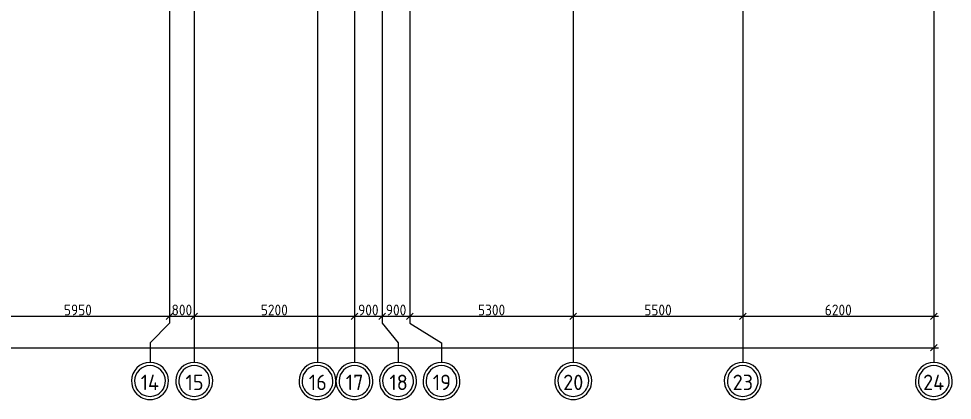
# Model space of a CAD drawing. Header units: millimetres. Extents: x -695119 to 412940, y -249585 to 622758.
# Drawn here: x -104612 to -74316, y 504638 to 517014 of the extents above; entities that cross this region are included whole.
import ezdxf

# ---------------------------------------------------------------- set-up
doc = ezdxf.new("R2010")
doc.units = ezdxf.units.MM
doc.linetypes.add('ADSK_Линия сетки', pattern=[25, 20, -2.5, 0, -2.5])
doc.layers.add('Оси', color=252, linetype='Continuous', lineweight=9)
doc.layers.add('Размеры', color=7, linetype='Continuous', lineweight=9)
doc.styles.add('GOST Common_1', font='', dxfattribs={"height": 250})
doc.styles.add('ISOCPEUR', font='isocpeur.ttf', dxfattribs={"width": 0.9, "height": 350})
doc.styles.get('GOST Common_1').set_extended_font_data('GOST type B')
doc.dimstyles.new('ADSK_Основной_3_5_мм', dxfattribs={"dimscale": 304.8, "dimtxt": 348.593412, "dimasz": 0.695866, "dimexe": 0.492126, "dimexo": 0.492126, "dimgap": 0.098425, "dimtad": 1, "dimdec": 0, "dimdsep": 46, "dimtxsty": 'ISOCPEUR', "dimblk1": 'OBLIQUE', "dimblk2": 'OBLIQUE', "dimsah": 1, "dimcen": 0.09, "dimdle": 0.492126, "dimazin": 0, "dimtfac": 1, "dimtdec": 4, "dimtix": 1, "dimtmove": 0, "dimatfit": 3, "dimfxl": 1, "dimtvp": 1, "dimtolj": 1, "dimtzin": 0, "dimlwd": 18, "dimlwe": 18, "dimarcsym": 2})

# ---------------------------------------------------------------- blocks, each defined once
blk = doc.blocks.new('Ось сетки - Круг_Ø12 мм 2-461932-План 1 этажа смеж')
at = {"layer": 'Оси', "lineweight": 20}
for radius, start, end in [(6, 360, 180), (5, 360, 180), (6, 180, 360), (5, 180, 360)]:
    blk.add_arc((0, 0), radius, start, end, dxfattribs=at)
blk = doc.blocks.new('_Oblique')
at = {"color": 0, "linetype": 'ByBlock', "lineweight": -2}
blk.add_line((-0.5, -0.5), (0.5, 0.5), dxfattribs=at)
blk = doc.blocks.new('*D506')
at = {"layer": 'Defpoints', "color": 0, "transparency": 16777216}
for p in [(-142516, 506443), (-74916, 506443), (-74916, 506343)]:
    blk.add_point(p, dxfattribs=at)
at = {"layer": 'Размеры', "color": 0, "lineweight": 18, "transparency": 16777216}
for p, q in [((-142666, 506343), (-74766, 506343)), ((-142516, 506293), (-142516, 506193)), ((-74916, 506293), (-74916, 506193))]:
    blk.add_line(p, q, dxfattribs=at)
at = {"layer": 'Размеры', "color": 0, "lineweight": 18, "transparency": 16777216, "xscale": 212.1, "yscale": 212.1, "zscale": 212.1, "rotation": 180}
blk.add_blockref('_Oblique', (-142516, 506343), dxfattribs=at)
at = {"layer": 'Размеры', "color": 0, "lineweight": 18, "transparency": 16777216, "xscale": 212.1, "yscale": 212.1, "zscale": 212.1}
blk.add_blockref('_Oblique', (-74916, 506343), dxfattribs=at)
at = {"layer": 'Размеры', "color": 0, "lineweight": 20, "transparency": 16777216, "insert": (-108716, 506548), "char_height": 350, "width": 1324.48, "attachment_point": 5, "style": 'ISOCPEUR'}
blk.add_mtext('\\A1;67600', dxfattribs=at)
blk = doc.blocks.new('*D517')
at = {"layer": 'Defpoints', "color": 0, "transparency": 16777216}
for p in [(-105666, 507462), (-99716, 507462), (-99716, 507362)]:
    blk.add_point(p, dxfattribs=at)
at = {"layer": 'Размеры', "color": 0, "lineweight": 18, "transparency": 16777216}
for p, q in [((-105816, 507362), (-99566, 507362)), ((-105666, 507312), (-105666, 507212)), ((-99716, 507312), (-99716, 507212))]:
    blk.add_line(p, q, dxfattribs=at)
at = {"layer": 'Размеры', "color": 0, "lineweight": 18, "transparency": 16777216, "xscale": 212.1, "yscale": 212.1, "zscale": 212.1, "rotation": 180}
blk.add_blockref('_Oblique', (-105666, 507362), dxfattribs=at)
at = {"layer": 'Размеры', "color": 0, "lineweight": 18, "transparency": 16777216, "xscale": 212.1, "yscale": 212.1, "zscale": 212.1}
blk.add_blockref('_Oblique', (-99716, 507362), dxfattribs=at)
at = {"layer": 'Размеры', "color": 0, "lineweight": 20, "transparency": 16777216, "insert": (-102691, 507567), "char_height": 350, "width": 1059.58, "attachment_point": 5, "style": 'ISOCPEUR'}
blk.add_mtext('\\A1;5950', dxfattribs=at)
blk = doc.blocks.new('*D518')
at = {"layer": 'Defpoints', "color": 0, "transparency": 16777216}
for p in [(-99716, 507462), (-98916, 507462), (-98916, 507362)]:
    blk.add_point(p, dxfattribs=at)
at = {"layer": 'Размеры', "color": 0, "lineweight": 18, "transparency": 16777216}
for p, q in [((-99866, 507362), (-98766, 507362)), ((-99716, 507312), (-99716, 507212)), ((-98916, 507312), (-98916, 507212))]:
    blk.add_line(p, q, dxfattribs=at)
at = {"layer": 'Размеры', "color": 0, "lineweight": 18, "transparency": 16777216, "xscale": 212.1, "yscale": 212.1, "zscale": 212.1, "rotation": 180}
blk.add_blockref('_Oblique', (-99716, 507362), dxfattribs=at)
at = {"layer": 'Размеры', "color": 0, "lineweight": 18, "transparency": 16777216, "xscale": 212.1, "yscale": 212.1, "zscale": 212.1}
blk.add_blockref('_Oblique', (-98916, 507362), dxfattribs=at)
at = {"layer": 'Размеры', "color": 0, "lineweight": 20, "transparency": 16777216, "insert": (-99316, 507567), "char_height": 350, "width": 794.69, "attachment_point": 5, "style": 'ISOCPEUR'}
blk.add_mtext('\\A1;800', dxfattribs=at)
blk = doc.blocks.new('*D519')
at = {"layer": 'Defpoints', "color": 0, "transparency": 16777216}
for p in [(-98916, 507462), (-93716, 507462), (-93716, 507362)]:
    blk.add_point(p, dxfattribs=at)
at = {"layer": 'Размеры', "color": 0, "lineweight": 18, "transparency": 16777216}
for p, q in [((-99066, 507362), (-93566, 507362)), ((-98916, 507312), (-98916, 507212)), ((-93716, 507312), (-93716, 507212))]:
    blk.add_line(p, q, dxfattribs=at)
at = {"layer": 'Размеры', "color": 0, "lineweight": 18, "transparency": 16777216, "xscale": 212.1, "yscale": 212.1, "zscale": 212.1, "rotation": 180}
blk.add_blockref('_Oblique', (-98916, 507362), dxfattribs=at)
at = {"layer": 'Размеры', "color": 0, "lineweight": 18, "transparency": 16777216, "xscale": 212.1, "yscale": 212.1, "zscale": 212.1}
blk.add_blockref('_Oblique', (-93716, 507362), dxfattribs=at)
at = {"layer": 'Размеры', "color": 0, "lineweight": 20, "transparency": 16777216, "insert": (-96316, 507567), "char_height": 350, "width": 1059.58, "attachment_point": 5, "style": 'ISOCPEUR'}
blk.add_mtext('\\A1;5200', dxfattribs=at)
blk = doc.blocks.new('*D520')
at = {"layer": 'Defpoints', "color": 0, "transparency": 16777216}
for p in [(-93716, 507462), (-92816, 507462), (-92816, 507362)]:
    blk.add_point(p, dxfattribs=at)
at = {"layer": 'Размеры', "color": 0, "lineweight": 18, "transparency": 16777216}
for p, q in [((-93866, 507362), (-92666, 507362)), ((-93716, 507312), (-93716, 507212)), ((-92816, 507312), (-92816, 507212))]:
    blk.add_line(p, q, dxfattribs=at)
at = {"layer": 'Размеры', "color": 0, "lineweight": 18, "transparency": 16777216, "xscale": 212.1, "yscale": 212.1, "zscale": 212.1, "rotation": 180}
blk.add_blockref('_Oblique', (-93716, 507362), dxfattribs=at)
at = {"layer": 'Размеры', "color": 0, "lineweight": 18, "transparency": 16777216, "xscale": 212.1, "yscale": 212.1, "zscale": 212.1}
blk.add_blockref('_Oblique', (-92816, 507362), dxfattribs=at)
at = {"layer": 'Размеры', "color": 0, "lineweight": 20, "transparency": 16777216, "insert": (-93266, 507567), "char_height": 350, "width": 794.69, "attachment_point": 5, "style": 'ISOCPEUR'}
blk.add_mtext('\\A1;900', dxfattribs=at)
blk = doc.blocks.new('*D521')
at = {"layer": 'Defpoints', "color": 0, "transparency": 16777216}
for p in [(-92816, 507462), (-91916, 507462), (-91916, 507362)]:
    blk.add_point(p, dxfattribs=at)
at = {"layer": 'Размеры', "color": 0, "lineweight": 18, "transparency": 16777216}
for p, q in [((-92966, 507362), (-91766, 507362)), ((-92816, 507312), (-92816, 507212)), ((-91916, 507312), (-91916, 507212))]:
    blk.add_line(p, q, dxfattribs=at)
at = {"layer": 'Размеры', "color": 0, "lineweight": 18, "transparency": 16777216, "xscale": 212.1, "yscale": 212.1, "zscale": 212.1, "rotation": 180}
blk.add_blockref('_Oblique', (-92816, 507362), dxfattribs=at)
at = {"layer": 'Размеры', "color": 0, "lineweight": 18, "transparency": 16777216, "xscale": 212.1, "yscale": 212.1, "zscale": 212.1}
blk.add_blockref('_Oblique', (-91916, 507362), dxfattribs=at)
at = {"layer": 'Размеры', "color": 0, "lineweight": 20, "transparency": 16777216, "insert": (-92366, 507567), "char_height": 350, "width": 794.69, "attachment_point": 5, "style": 'ISOCPEUR'}
blk.add_mtext('\\A1;900', dxfattribs=at)
blk = doc.blocks.new('*D522')
at = {"layer": 'Defpoints', "color": 0, "transparency": 16777216}
for p in [(-91916, 507462), (-86616, 507462), (-86616, 507362)]:
    blk.add_point(p, dxfattribs=at)
at = {"layer": 'Размеры', "color": 0, "lineweight": 18, "transparency": 16777216}
for p, q in [((-92066, 507362), (-86466, 507362)), ((-91916, 507312), (-91916, 507212)), ((-86616, 507312), (-86616, 507212))]:
    blk.add_line(p, q, dxfattribs=at)
at = {"layer": 'Размеры', "color": 0, "lineweight": 18, "transparency": 16777216, "xscale": 212.1, "yscale": 212.1, "zscale": 212.1, "rotation": 180}
blk.add_blockref('_Oblique', (-91916, 507362), dxfattribs=at)
at = {"layer": 'Размеры', "color": 0, "lineweight": 18, "transparency": 16777216, "xscale": 212.1, "yscale": 212.1, "zscale": 212.1}
blk.add_blockref('_Oblique', (-86616, 507362), dxfattribs=at)
at = {"layer": 'Размеры', "color": 0, "lineweight": 20, "transparency": 16777216, "insert": (-89266, 507567), "char_height": 350, "width": 1059.58, "attachment_point": 5, "style": 'ISOCPEUR'}
blk.add_mtext('\\A1;5300', dxfattribs=at)
blk = doc.blocks.new('*D523')
at = {"layer": 'Defpoints', "color": 0, "transparency": 16777216}
for p in [(-86616, 507462), (-81116, 507462), (-81116, 507362)]:
    blk.add_point(p, dxfattribs=at)
at = {"layer": 'Размеры', "color": 0, "lineweight": 18, "transparency": 16777216}
for p, q in [((-86766, 507362), (-80966, 507362)), ((-86616, 507312), (-86616, 507212)), ((-81116, 507312), (-81116, 507212))]:
    blk.add_line(p, q, dxfattribs=at)
at = {"layer": 'Размеры', "color": 0, "lineweight": 18, "transparency": 16777216, "xscale": 212.1, "yscale": 212.1, "zscale": 212.1, "rotation": 180}
blk.add_blockref('_Oblique', (-86616, 507362), dxfattribs=at)
at = {"layer": 'Размеры', "color": 0, "lineweight": 18, "transparency": 16777216, "xscale": 212.1, "yscale": 212.1, "zscale": 212.1}
blk.add_blockref('_Oblique', (-81116, 507362), dxfattribs=at)
at = {"layer": 'Размеры', "color": 0, "lineweight": 20, "transparency": 16777216, "insert": (-83866, 507567), "char_height": 350, "width": 1059.58, "attachment_point": 5, "style": 'ISOCPEUR'}
blk.add_mtext('\\A1;5500', dxfattribs=at)
blk = doc.blocks.new('*D524')
at = {"layer": 'Defpoints', "color": 0, "transparency": 16777216}
for p in [(-81116, 507462), (-74916, 507462), (-74916, 507362)]:
    blk.add_point(p, dxfattribs=at)
at = {"layer": 'Размеры', "color": 0, "lineweight": 18, "transparency": 16777216}
for p, q in [((-81266, 507362), (-74766, 507362)), ((-81116, 507312), (-81116, 507212)), ((-74916, 507312), (-74916, 507212))]:
    blk.add_line(p, q, dxfattribs=at)
at = {"layer": 'Размеры', "color": 0, "lineweight": 18, "transparency": 16777216, "xscale": 212.1, "yscale": 212.1, "zscale": 212.1, "rotation": 180}
blk.add_blockref('_Oblique', (-81116, 507362), dxfattribs=at)
at = {"layer": 'Размеры', "color": 0, "lineweight": 18, "transparency": 16777216, "xscale": 212.1, "yscale": 212.1, "zscale": 212.1}
blk.add_blockref('_Oblique', (-74916, 507362), dxfattribs=at)
at = {"layer": 'Размеры', "color": 0, "lineweight": 20, "transparency": 16777216, "insert": (-78016, 507567), "char_height": 350, "width": 1059.58, "attachment_point": 5, "style": 'ISOCPEUR'}
blk.add_mtext('\\A1;6200', dxfattribs=at)

msp = doc.modelspace()

# ---------------------------------------------------------------- linework, layer by layer
at = {"layer": 'Оси', "linetype": 'ADSK_Линия сетки'}
for p, q in [((-99715.535, 572133.794), (-99715.535, 507134.372)), ((-93715.535, 572133.794), (-93715.535, 505864.372)), ((-98915.535, 535260.058), (-98915.535, 505864.372)), ((-94915.535, 535260.058), (-94915.535, 505864.372)), ((-92815.535, 535260.058), (-92815.535, 507134.372)), ((-91915.535, 535260.058), (-91915.535, 507134.372)), ((-86615.535, 535260.058), (-86615.535, 505864.372)), ((-81115.535, 535260.058), (-81115.535, 505864.372)), ((-74915.535, 535260.058), (-74915.535, 505864.372))]:
    msp.add_line(p, q, dxfattribs=at)
at = {"layer": 'Оси'}
for p, q in [((-99715.535, 507134.372), (-100350.535, 506499.372)), ((-92815.535, 507134.372), (-92300.942, 506499.372)), ((-91915.535, 507134.372), (-90891.844, 506499.372)), ((-100350.535, 506499.372), (-100350.535, 505864.372)), ((-92300.942, 506499.372), (-92300.942, 505864.372)), ((-90891.844, 506499.372), (-90891.844, 505864.372))]:
    msp.add_line(p, q, dxfattribs=at)

# ---------------------------------------------------------------- block references
at = {"layer": 'Оси', "lineweight": 20, "xscale": 99.99999999999993, "yscale": 99.99999999999993, "zscale": 99.99999999999993, "rotation": 180}
for p in [(-100350.535, 505264.372), (-98915.535, 505264.372), (-94915.535, 505264.372), (-93715.535, 505264.372), (-92300.942, 505264.372), (-90891.844, 505264.372), (-86615.535, 505264.372), (-81115.535, 505264.372), (-74915.535, 505264.372)]:
    msp.add_blockref('Ось сетки - Круг_Ø12 мм 2-461932-План 1 этажа смеж', p, dxfattribs=at)

# ---------------------------------------------------------------- texts
at = {"layer": 'Оси', "char_height": 500, "attachment_point": 1, "style": 'GOST Common_1'}
for s, insert, width in [('14', (-100653.455, 505468.985), 721.51875), ('15', (-99197.755, 505468.985), 671.01244), ('16', (-95197.755, 505468.985), 671.01244), ('17', (-93997.755, 505468.985), 671.01244), ('18', (-92583.161, 505468.985), 671.01244), ('19', (-91174.064, 505468.985), 671.01244), ('20', (-86942.305, 505468.985), 779.24025), ('23', (-81442.305, 505468.985), 779.24025), ('24', (-75263.455, 505468.985), 829.74656)]:
    msp.add_mtext(s, dxfattribs=dict(at, insert=insert, width=width))

# ---------------------------------------------------------------- dimensions: what is measured, and where the dimension line sits
at = {"layer": 'Размеры', "lineweight": 20}
for base, p1, p2, override, picture, middle in [((-99715.535, 507361.716), (-105665.535, 507461.701), (-99715.535, 507461.701), {"dimpost": '<>', "dimfxl": 5950}, '*D517', (-102690.535, 507566.716)), ((-98915.535, 507361.716), (-99715.535, 507461.701), (-98915.535, 507461.701), {"dimpost": '<>', "dimfxl": 800}, '*D518', (-99315.535, 507566.716)), ((-93715.535, 507361.716), (-98915.535, 507461.701), (-93715.535, 507461.701), {"dimpost": '<>', "dimfxl": 5200}, '*D519', (-96315.535, 507566.716)), ((-92815.535, 507361.716), (-93715.535, 507461.701), (-92815.535, 507461.701), {"dimpost": '<>', "dimfxl": 900}, '*D520', (-93265.535, 507566.716)), ((-91915.535, 507361.716), (-92815.535, 507461.701), (-91915.535, 507461.701), {"dimpost": '<>', "dimfxl": 900}, '*D521', (-92365.535, 507566.716)), ((-86615.535, 507361.716), (-91915.535, 507461.701), (-86615.535, 507461.701), {"dimpost": '<>', "dimfxl": 5300}, '*D522', (-89265.535, 507566.716)), ((-81115.535, 507361.716), (-86615.535, 507461.701), (-81115.535, 507461.701), {"dimpost": '<>', "dimfxl": 5500}, '*D523', (-83865.535, 507566.716)), ((-74915.535, 507361.716), (-81115.535, 507461.701), (-74915.535, 507461.701), {"dimpost": '<>', "dimfxl": 6200}, '*D524', (-78015.535, 507566.716)), ((-74915.535, 506343.474), (-142515.535, 506443.459), (-74915.535, 506443.459), {"dimpost": '<>', "dimfxl": 67600}, '*D506', (-108715.535, 506548.474))]:
    dim = msp.add_linear_dim(base=base, p1=p1, p2=p2, dimstyle='ADSK_Основной_3_5_мм', override=override, dxfattribs=at)
    dim.commit()
    dim.dimension.update_dxf_attribs({"geometry": picture, "text_midpoint": middle})

doc.saveas('drawing.dxf')
